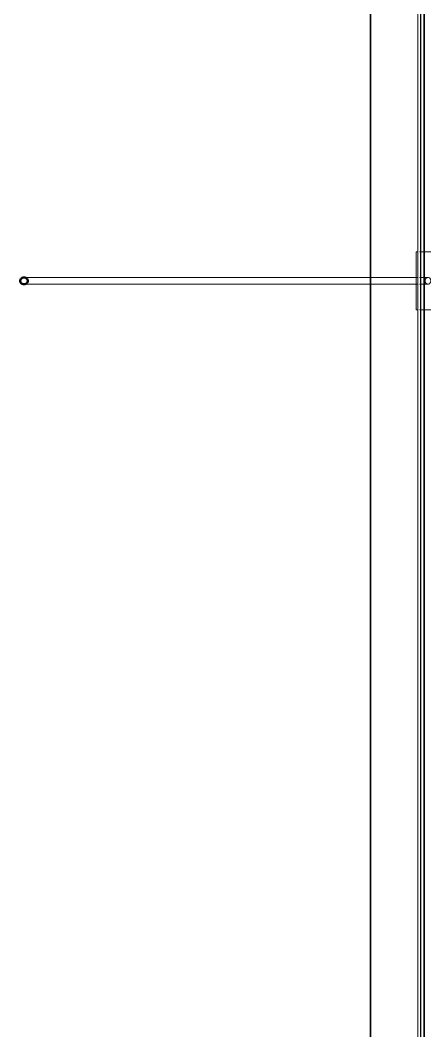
# Model space of a CAD drawing. Header units: inches. Extents: x -4235 to -464, y 9767 to 12347.
# Drawn here: x -3906.6 to -3861.1, y 10893.8 to 11007.3 of the extents above; entities that cross this region are included whole.
import ezdxf

# ---------------------------------------------------------------- set-up
doc = ezdxf.new("R2010")
doc.units = ezdxf.units.IN
doc.header["$MEASUREMENT"] = 0
doc.layers.add('A-WALL-5', color=113, linetype='Continuous', lineweight=9)
doc.layers.add('A-WALL-6', color=113, linetype='Continuous', lineweight=50)

# ---------------------------------------------------------------- blocks, each defined once
blk = doc.blocks.new('Basic Wall _ EXT - FIBER CEMENT - LARGE - ___-2162461-BACKGROUND - RCP - 3RD FLOOR')
at = {"layer": 'A-WALL-5'}
for p, q in [((-3861.93, 11995.77), (-3861.93, 9978.98)), ((-3861.63, 11995.77), (-3861.63, 9981.75)), ((-3861.63, 11995.77), (-3861.63, 9981.75)), ((-3861.62, 11995.77), (-3861.62, 9981.75)), ((-3861.6, 11995.77), (-3861.6, 9981.75)), ((-3861.6, 11995.77), (-3861.6, 9981.75)), ((-3861.59, 11995.77), (-3861.59, 9981.75))]:
    blk.add_line(p, q, dxfattribs=at)
blk = doc.blocks.new('Basic Wall _ EXT - FIBER CEMENT - SMALL - ___-2145935-BACKGROUND - RCP - 3RD FLOOR')
at = {"layer": 'A-WALL-5'}
for p, q in [((-3867.29, 11081.17), (-3867.29, 10978.42)), ((-3867.29, 11081.17), (-3867.29, 10978.42)), ((-3867.21, 10978.42), (-3867.21, 11081.17)), ((-3867.21, 11081.17), (-3867.21, 10978.42)), ((-3861.25, 11012.5), (-3861.25, 10981.3)), ((-3861.19, 11012.5), (-3861.19, 10981.3)), ((-3861.25, 10981.3), (-3861.25, 10981.22)), ((-3861.25, 10981.19), (-3861.25, 10978.42)), ((-3861.19, 10981.3), (-3861.19, 10981.22)), ((-3861.19, 10981.19), (-3861.19, 10978.42)), ((-3867.29, 10978.37), (-3867.29, 10978.32)), ((-3867.29, 10978.37), (-3867.29, 10978.32)), ((-3867.29, 10978.31), (-3867.29, 10978.24)), ((-3867.29, 10978.31), (-3867.29, 10978.24)), ((-3867.29, 10978.23), (-3867.29, 10978.15)), ((-3867.29, 10978.23), (-3867.29, 10978.15)), ((-3867.21, 10978.32), (-3867.21, 10978.37)), ((-3867.21, 10978.37), (-3867.21, 10978.32)), ((-3867.21, 10978.24), (-3867.21, 10978.31)), ((-3867.21, 10978.31), (-3867.21, 10978.24)), ((-3867.21, 10978.15), (-3867.21, 10978.23)), ((-3867.21, 10978.23), (-3867.21, 10978.15)), ((-3861.25, 10978.37), (-3861.25, 10978.32)), ((-3861.25, 10978.31), (-3861.25, 10978.24)), ((-3861.25, 10978.24), (-3861.25, 10978.15)), ((-3861.19, 10978.37), (-3861.19, 10978.32)), ((-3861.19, 10978.31), (-3861.19, 10978.24)), ((-3861.19, 10978.24), (-3861.19, 10978.15)), ((-3867.29, 10978.14), (-3867.29, 10978.06)), ((-3867.29, 10978.14), (-3867.29, 10978.06)), ((-3867.29, 10978.04), (-3867.29, 10977.96)), ((-3867.29, 10978.04), (-3867.29, 10977.96)), ((-3867.29, 10977.95), (-3867.29, 10977.87)), ((-3867.29, 10977.95), (-3867.29, 10977.87)), ((-3867.29, 10977.86), (-3867.29, 10977.79)), ((-3867.29, 10977.86), (-3867.29, 10977.79)), ((-3867.29, 10977.78), (-3867.29, 10977.73)), ((-3867.29, 10977.78), (-3867.29, 10977.73)), ((-3867.29, 10977.68), (-3867.29, 10736.13)), ((-3867.29, 10977.68), (-3867.29, 10736.13)), ((-3867.21, 10978.06), (-3867.21, 10978.14)), ((-3867.21, 10978.14), (-3867.21, 10978.06)), ((-3867.21, 10977.96), (-3867.21, 10978.04)), ((-3867.21, 10978.04), (-3867.21, 10977.96)), ((-3867.21, 10977.87), (-3867.21, 10977.95)), ((-3867.21, 10977.95), (-3867.21, 10977.87)), ((-3867.21, 10977.79), (-3867.21, 10977.86)), ((-3867.21, 10977.86), (-3867.21, 10977.79)), ((-3867.21, 10977.73), (-3867.21, 10977.78)), ((-3867.21, 10977.78), (-3867.21, 10977.73)), ((-3867.21, 10736.13), (-3867.21, 10977.68)), ((-3867.21, 10977.68), (-3867.21, 10736.13)), ((-3861.25, 10978.15), (-3861.25, 10978.05)), ((-3861.25, 10978.05), (-3861.25, 10977.95)), ((-3861.25, 10977.95), (-3861.25, 10977.86)), ((-3861.25, 10977.86), (-3861.25, 10977.81)), ((-3861.25, 10977.78), (-3861.25, 10977.73)), ((-3861.25, 10977.67), (-3861.25, 10974.91)), ((-3861.19, 10978.15), (-3861.19, 10978.05)), ((-3861.19, 10978.05), (-3861.19, 10977.95)), ((-3861.19, 10977.95), (-3861.19, 10977.86)), ((-3861.19, 10977.86), (-3861.19, 10977.79)), ((-3861.19, 10977.78), (-3861.19, 10977.73)), ((-3861.19, 10977.67), (-3861.19, 10974.91)), ((-3861.25, 10974.88), (-3861.25, 10974.8)), ((-3861.19, 10974.88), (-3861.19, 10974.8)), ((-3861.25, 10974.8), (-3861.25, 10780.53)), ((-3861.19, 10974.8), (-3861.19, 10780.53))]:
    blk.add_line(p, q, dxfattribs=at)
blk = doc.blocks.new('Walls 84 - Walls 1-2575014-BACKGROUND - RCP - 3RD FLOOR')
at = {"layer": 'A-WALL-5'}
for p, q in [((-3862.1, 10981.3), (-3861.9, 10981.3)), ((-3862.1, 10981.3), (-3862.1, 10974.8)), ((-3862.1, 10978.43), (-3862.1, 10981.3)), ((-3861.74, 10981.3), (-3861.6, 10981.3)), ((-3861.59, 10981.3), (-3860.72, 10981.3)), ((-3860.72, 10981.3), (-3860.48, 10981.3)), ((-3860.47, 10981.3), (-3859.17, 10981.3)), ((-3859.17, 10981.3), (-3859.17, 10981.19)), ((-3859.17, 10981.19), (-3859.17, 10981.3)), ((-3859.17, 10981.19), (-3859.17, 10980.86)), ((-3859.17, 10980.86), (-3859.17, 10981.19)), ((-3859.17, 10980.86), (-3859.17, 10980.35)), ((-3859.17, 10978.05), (-3859.17, 10980.86)), ((-3859.17, 10980.35), (-3859.17, 10978.05)), ((-3906.21, 10978.42), (-3862.1, 10978.42)), ((-3862.1, 10978.42), (-3861.92, 10978.42)), ((-3862.1, 10978.32), (-3862.1, 10978.38)), ((-3862.1, 10978.24), (-3862.1, 10978.32)), ((-3862.1, 10978.15), (-3862.1, 10978.24)), ((-3861.74, 10978.42), (-3861.6, 10978.42)), ((-3861.59, 10978.42), (-3860.79, 10978.42)), ((-3862.1, 10977.67), (-3906.21, 10977.67)), ((-3862.1, 10978.05), (-3862.1, 10978.15)), ((-3862.1, 10977.95), (-3862.1, 10978.05)), ((-3862.1, 10977.86), (-3862.1, 10977.95)), ((-3862.1, 10977.78), (-3862.1, 10977.86)), ((-3862.1, 10977.72), (-3862.1, 10977.78)), ((-3861.92, 10977.67), (-3862.1, 10977.67)), ((-3862.1, 10974.8), (-3862.1, 10977.67)), ((-3861.6, 10977.67), (-3861.74, 10977.67)), ((-3860.79, 10977.67), (-3861.59, 10977.67)), ((-3859.17, 10978.05), (-3859.17, 10975.24)), ((-3859.17, 10977.21), (-3859.17, 10978.05)), ((-3859.17, 10974.8), (-3859.17, 10977.21)), ((-3859.17, 10975.24), (-3859.17, 10974.91)), ((-3859.17, 10974.91), (-3859.17, 10974.8)), ((-3861.92, 10974.8), (-3862.1, 10974.8)), ((-3861.6, 10974.8), (-3861.74, 10974.8)), ((-3860.72, 10974.8), (-3861.59, 10974.8)), ((-3860.48, 10974.8), (-3860.72, 10974.8)), ((-3859.17, 10974.8), (-3860.44, 10974.8))]:
    blk.add_line(p, q, dxfattribs=at)
for start_param, end_param in [(1.049162, 1.307556), (0.787185, 1.046129), (0.524991, 0.784707), (0.262584, 0.523234), (0, 0.261656), (6.072664, 6.283185), (5.235988, 6.021386), (4.974188, 5.168684), (1.310938, 1.569046), (1.572547, 1.830655), (1.834037, 2.092431), (2.095464, 2.354408), (2.356886, 2.616602), (2.698715, 2.879008), (2.879936, 3.119324), (3.141593, 3.352114), (3.403392, 3.665191), (3.665191, 4.18879), (4.272952, 4.45059), (4.531436, 4.893342)]:
    blk.add_ellipse((-3860.79, 10978.05), major_axis=(0, 0.375), ratio=0.86769, start_param=start_param, end_param=end_param, dxfattribs=at)
at = {"layer": 'A-WALL-6', "flags": 128}
for points in [[(-3906.21, 10977.67), (-3906.32, 10977.69), (-3906.41, 10977.72), (-3906.5, 10977.77), (-3906.57, 10977.84), (-3906.62, 10977.92), (-3906.64, 10978), (-3906.64, 10978.1), (-3906.62, 10978.18), (-3906.57, 10978.26), (-3906.5, 10978.33), (-3906.41, 10978.38), (-3906.32, 10978.41), (-3906.21, 10978.42)], [(-3906.21, 10978.42), (-3906.11, 10978.41), (-3906.01, 10978.38), (-3905.93, 10978.33), (-3905.86, 10978.26), (-3905.81, 10978.18), (-3905.78, 10978.1), (-3905.78, 10978), (-3905.81, 10977.92), (-3905.86, 10977.84), (-3905.93, 10977.77), (-3906.01, 10977.72), (-3906.11, 10977.69), (-3906.21, 10977.67)]]:
    blk.add_lwpolyline(points, dxfattribs=at)

msp = doc.modelspace()

# ---------------------------------------------------------------- block references
at = {"layer": 'A-WALL-5'}
for name in ['Basic Wall _ EXT - FIBER CEMENT - SMALL - ___-2145935-BACKGROUND - RCP - 3RD FLOOR', 'Basic Wall _ EXT - FIBER CEMENT - LARGE - ___-2162461-BACKGROUND - RCP - 3RD FLOOR', 'Walls 84 - Walls 1-2575014-BACKGROUND - RCP - 3RD FLOOR']:
    msp.add_blockref(name, (0, 0), dxfattribs=at)

doc.saveas('drawing.dxf')
